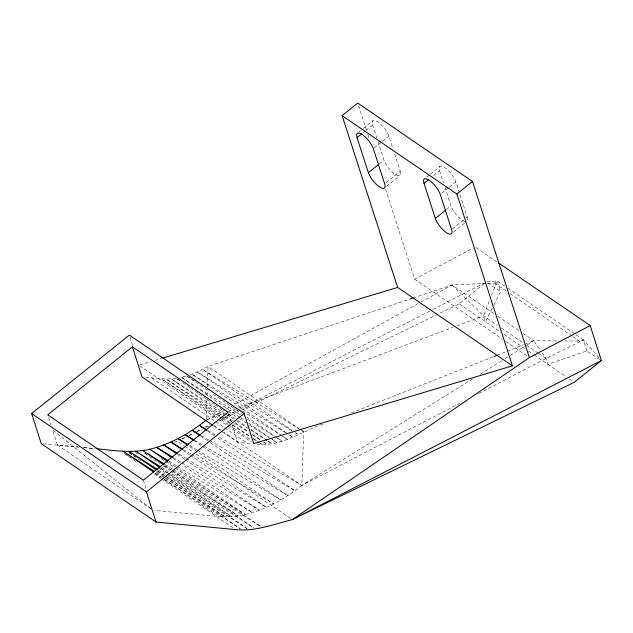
<?xml version="1.0" encoding="UTF-8"?>
<svg xmlns="http://www.w3.org/2000/svg" width="633" height="633" viewBox="0 0 633 633"><rect width="100%" height="100%" fill="white"/><g stroke="black" fill="none" stroke-linecap="round" stroke-linejoin="round"><path stroke-width="0.47" stroke-dasharray="3.17 2.37" d="M206.231 419.133L206.896 399.605M207.023 395.704L207.292 387.894M207.323 386.921L208.02 366.42L410.334 298.934M302.036 430.646L303.658 431.753L301.838 485.432C278.425 503.995 249.315 518.925 218.638 516.52L153.946 510.388M492.11 308.461L485.4 321.675L483.549 315.843L489.625 300.2M491.414 295.595L497.142 280.87L504.477 285.879M493.89 304.94L500.592 291.718L497.142 280.87L486.247 281.922L500.592 291.718M487.624 283.378L494.531 283.062L497.142 280.87M241.292 410.137L459.241 303.808L485.503 282.532M358.974 132.004L360.454 130.809M363.429 128.412L373.074 120.626M362.994 132.811L365.217 131.007M365.961 130.414L372.647 125.017A12.597 4.281 51.1 0 1 378.02 122.058A12.597 4.281 51.1 0 1 388.899 136.127L393.085 149.064M374.056 148.106L381.477 142.116M382.221 141.515L388.899 136.127M379.539 163.725L383.994 160.133L378.02 141.65M386.146 182.621L400.254 171.234L394.573 153.684M386.454 186.411L399.819 175.634M426.658 177.137L429.633 174.74M430.369 174.146L440.022 166.36M433.652 175.547L439.587 170.752A12.597 4.281 51.1 0 1 444.967 167.792A12.597 4.281 51.1 0 1 455.847 181.861L458.838 191.095M441.739 193.239L448.425 187.851M449.169 187.249L455.847 181.861M446.487 209.452L450.941 205.86L444.967 187.384M452.35 228.948L464.97 218.765M465.714 218.163L467.201 216.969L459.131 192.021M453.402 232.145L464.535 223.156M472.566 378.906L301.838 485.432L217.079 435.82M480.099 374.206L501.866 360.628M505.213 358.539L509.391 355.928M510.23 355.406L526.134 345.483M526.972 344.961L533.666 340.783L557.974 340.902M207.062 419.632L225.245 409.638M226.116 409.163L420.043 302.598M420.905 302.123L452.073 285L486.635 283.426M322.901 424.142C301.34 431.445 281.036 446.922 257.045 444.152M385.576 189.235L414.647 279.161L473.389 247.875M460.27 403.11L301.838 485.432L224.035 432.284M478.651 393.56L546.05 358.539L583.547 339.889L601.35 360.549M181.853 439.009L187.993 435.836M188.871 435.385L195.89 431.761M196.768 431.31L201.152 429.047M204.665 427.235L209.927 424.521M222.207 418.184L238.878 409.583M239.749 409.132L431.864 309.988M432.743 309.537L484.498 282.824M181.9 439.112L188.104 436.082M188.99 435.646L193.429 433.486M196.974 431.753L202.291 429.166M205.836 427.433L208.494 426.136M220.015 420.51L240.405 410.564M351.307 412.906L493.336 356.743M497.008 355.295L506.171 351.663M507.088 351.299L523.586 344.771M524.504 344.407L533.666 340.783L540.416 350.468M207.126 419.758L223.766 413.499M228.386 411.767L237.636 408.293M238.554 407.945L453.038 327.316M456.741 325.924L483.549 315.843L497.348 325.275M599.728 359.481L586.751 350.951L547.901 364.371L546.05 358.539L540.986 351.275M190.177 374.72L197.298 371.935L208.02 366.42L298.792 428.43M413.143 298.001L452.073 285L493.685 313.446M139.925 364.94L151.247 361.53M155.03 360.399L161.637 358.413M239.733 417.179L181.378 377.315L186.632 375.915L195.811 381.691M173.735 442.261L177.469 441.272L183.981 445.719M586.751 350.951L583.547 339.889L579.361 341.013L564.778 340.934M176.203 378.312L166.202 379.064L144.933 377.26M213.353 425.7L237.66 442.317L252.163 443.693M150.67 508.449L52.531 429.886L57.326 444.959L77.914 446.914M83.793 447.476L94.578 448.496M43.218 443.844L78.658 447.207M83.58 447.673L95.385 448.797M207.751 430.361L216.225 435.322M201.579 435.757L209.214 440.259M210.069 440.758L294.915 490.733L215.489 436.477M194.489 440.196L287.888 495.592L208.455 441.336M189.805 445.624L196.539 449.652M197.385 450.158L280.791 499.991L194.062 440.75M183.491 449.62L191.079 454.185M191.918 454.692L273.646 503.908L188.547 445.782M178.886 454.13L185.619 458.229M186.466 458.735L266.493 507.342L190.304 455.293M173.474 457.635L181.054 462.28M181.893 462.794L259.356 510.253L185.604 459.875M300.319 429.688L202.663 369.363L291.813 430.266M301.15 430.203L303.658 431.753M168.821 461.053L177.169 466.212M178 466.727L252.274 512.651L182.573 465.033M291.623 430.543L197.298 371.935L288.07 433.945M294.962 432.616L298.301 434.697L295.864 433.035M285.42 432.568L191.949 374.119L281.907 435.575M288.759 434.657L292.937 437.261L288.885 434.499M165.245 464.559L172.746 469.243M173.577 469.765L245.272 514.518L176.378 467.455M242.534 411.102L279.24 434.198M282.579 436.303L287.58 439.452L282.722 436.129M161.787 467.558L168.449 471.751M171.772 473.856L238.372 515.84L171.915 470.438M181.378 377.315L242.249 415.889M247.25 419.054L273.931 435.963M277.27 438.076L282.271 441.248L276.597 437.371M144.878 453.181L148.217 455.285M164.881 465.848L171.543 470.074M172.382 470.596L260.709 526.553M158.479 470.042L165.134 474.275M168.457 476.388L231.615 516.615L168.402 473.429M177.042 378.843L180.373 380.971M228.695 411.806L238.688 418.184M239.527 418.722L246.19 422.971M249.521 425.099L268.685 437.332M272.016 439.452L277.017 442.649L272.15 439.326M160.592 468.325L253.817 527.867M225.617 413.919L171.139 378.89L224.636 415.43M226.448 414.449L235.523 420.288M236.354 420.818L247.907 428.248M251.206 430.369L266.897 440.457M267.719 440.987L271.842 443.638L267.791 440.869M129.037 452.619L135.684 456.899M157.293 470.817L164.778 475.636M165.609 476.174L247.06 528.642M156.185 472.542L164.477 477.883M165.308 478.413L225.031 516.845L165.055 475.874M221.439 414.844L166.202 379.064L222.128 417.266M224.731 416.981L233.799 422.86M234.629 423.39L248.642 432.474M252.765 435.14L260.187 439.951M263.478 442.087L266.778 444.224L264.349 442.562M125.927 454.439L130.873 457.651M154.776 473.175L161.368 477.464M164.667 479.6L239.662 528.333M221.503 418.057L161.407 378.819L218.14 417.574M222.325 418.595L231.377 424.506M232.2 425.044L250.312 436.873M253.604 439.017L259.372 442.784M475.929 247.511L497.158 262.007M507.737 288.11L575.397 334.327M576.212 334.881L583.547 339.889M494.531 283.062L506.772 291.425M510.032 293.649L572.018 335.996M572.841 336.55L580.152 341.551M497.767 316.239L519.796 331.296M523.056 333.528L533.666 340.783M501.407 328.044L523.317 343.015M526.569 345.23L537.931 352.992M538.738 353.546L546.05 358.539M459.241 303.808L500.015 331.652M504.074 334.43L525.176 348.846M528.42 351.062L533.295 354.385M534.102 354.939L566.234 376.888M569.423 379.064L572.612 381.248M414.647 279.161L502.555 339.209M505.807 341.432L529.41 357.558M186.632 375.915L206.896 389.762M213.376 394.193L241.743 413.563M246.609 416.886L275.782 436.817M240.548 417.733L245.406 421.056M248.65 423.271L271.343 438.772M177.018 378.866L181.885 382.182M182.692 382.736L189.987 387.72M190.794 388.274L198.089 393.259M198.904 393.813L206.192 398.79M207.007 399.344L214.302 404.329M215.109 404.883L222.405 409.868M228.078 413.745L236.995 419.829M237.802 420.383L246.72 426.476M250.771 429.245L266.984 440.315M225.443 415.984L234.36 422.076M235.167 422.63L248.136 431.484M252.187 434.254L260.298 439.793M222.935 417.82L231.852 423.912M232.659 424.466L249.679 436.09M252.923 438.305L259.403 442.736M221.384 419.79L227.864 424.221M228.679 424.775L250.565 439.721M139.79 365.779L217.926 419.157M218.741 419.711L226.883 425.273M227.698 425.827L251.301 441.953M151.714 377.901L214.888 421.08M215.703 421.633L223.797 427.172M224.612 427.726L247.289 443.227M214.302 425.645L220.79 430.068M207.379 430.938L214.674 435.923M200.352 435.797L207.648 440.782M184.796 446.273L192.938 451.835M196.19 454.059L290.61 518.554M183.008 450.316L189.496 454.739M177.501 454.336L184.796 459.321M172.849 458.395L179.329 462.826M168.275 461.916L175.563 466.901M161.447 458.664L164.699 460.887M165.514 461.449L174.471 467.565M175.286 468.119L260.749 526.498M164.62 465.453L171.1 469.884M144.783 453.315L159.437 463.324M163.504 466.11L170.016 470.556M170.831 471.11L253.849 527.819M161.106 468.452L167.587 472.875M135.589 452.429L138.841 454.652M158.377 467.993L247.099 528.602M157.759 470.889L164.248 475.32M128.997 452.658L141.206 460.998M156.675 471.561L240.508 528.832M155.425 473.342L161.099 477.211M164.335 479.426L218.638 516.52M124.234 453.45L136.443 461.789M154.357 474.022L160.861 478.469M161.676 479.023L234.123 528.508M57.326 444.959L152.157 509.739M452.073 285L483.549 315.843M439.587 170.752L443.472 182.763M372.647 125.017L376.825 137.954M358.634 105.869L366.507 130.224M368.018 134.908L369.53 139.592M228.663 414.053L231.061 421.586M232.264 425.352L237.66 442.317M129.979 336.962L132.677 345.436M143.367 480.146L146.365 489.562M48.63 417.638L51.028 425.178M465.516 221.566A12.597 4.281 51.1 0 1 450.941 205.86M467.201 216.969A12.597 4.281 51.1 0 1 466.766 221.36M400.254 171.234A12.597 4.281 51.1 0 1 394.873 174.202A12.597 4.281 51.1 0 1 383.994 160.133M261.84 444.39L260.195 443.322L261.84 444.39"/><path stroke-width="0.95" d="M342.129 115.641L357.724 103.06L472.487 181.457L529.41 357.558L292.232 519.669C273.749 524.219 255.154 531.641 235.745 529.615L156.019 522.051L41.248 443.654L31.65 413.507L129.377 335.071L244.14 413.468L253.746 443.614L512.421 365.834L456.891 194.03L342.129 115.641L397.666 287.445L512.421 365.834M357.052 137.598A12.597 4.281 51.1 0 1 362.424 134.639A12.597 4.281 51.1 0 1 373.312 148.708L384.658 183.815A12.597 4.281 51.1 0 1 379.286 186.775A12.597 4.281 51.1 0 1 368.398 172.706L357.052 137.598L361.506 134.006M368.398 172.706L378.795 164.327M423.999 183.333A12.597 4.281 51.1 0 1 429.372 180.365A12.597 4.281 51.1 0 1 440.259 194.434L451.606 229.55A12.597 4.281 51.1 0 1 446.225 232.509A12.597 4.281 51.1 0 1 435.346 218.44L423.999 183.333L428.454 179.74M456.891 194.03L472.487 181.457M435.346 218.44L445.743 210.053M132.424 346.837L47.728 414.813L143.367 480.146L228.062 412.17L132.424 346.837L142.029 376.983L212.538 425.154M156.019 522.051L146.413 491.904L244.14 413.468M601.35 360.549L574.202 382.332L292.232 519.669L601.35 360.549L590.217 325.576L498.788 263.122M206.2 420.106C191.395 431.904 174.795 441.731 156.636 447.317C137.179 453.964 116.44 450.918 96.54 448.678M529.41 357.558L590.217 325.576M494.254 356.379L497.008 355.295M410.334 298.934L413.143 298.001M162.578 358.128L397.666 287.445M206.904 429.87L199.276 425.4L206.572 430.385M200.732 435.259L192.25 430.258L199.545 435.243M193.643 439.698L185.153 434.657L193.255 440.196M188.12 444.619L178.008 438.582L187.732 445.228M182.652 449.114L170.855 442.008L182.201 449.762M177.2 453.109L163.718 444.928L176.686 453.782M172.635 457.121L156.636 447.317L172.034 457.841M167.99 460.539L149.633 449.185L167.46 461.362M164.406 464.036L142.734 450.506L163.805 464.899M160.956 467.027L135.976 451.282L159.484 467.344M157.649 469.512L129.393 451.511L156.137 469.781M154.523 471.474L123 451.194L153.803 472.234M31.65 413.507L146.413 491.904"/></g></svg>
